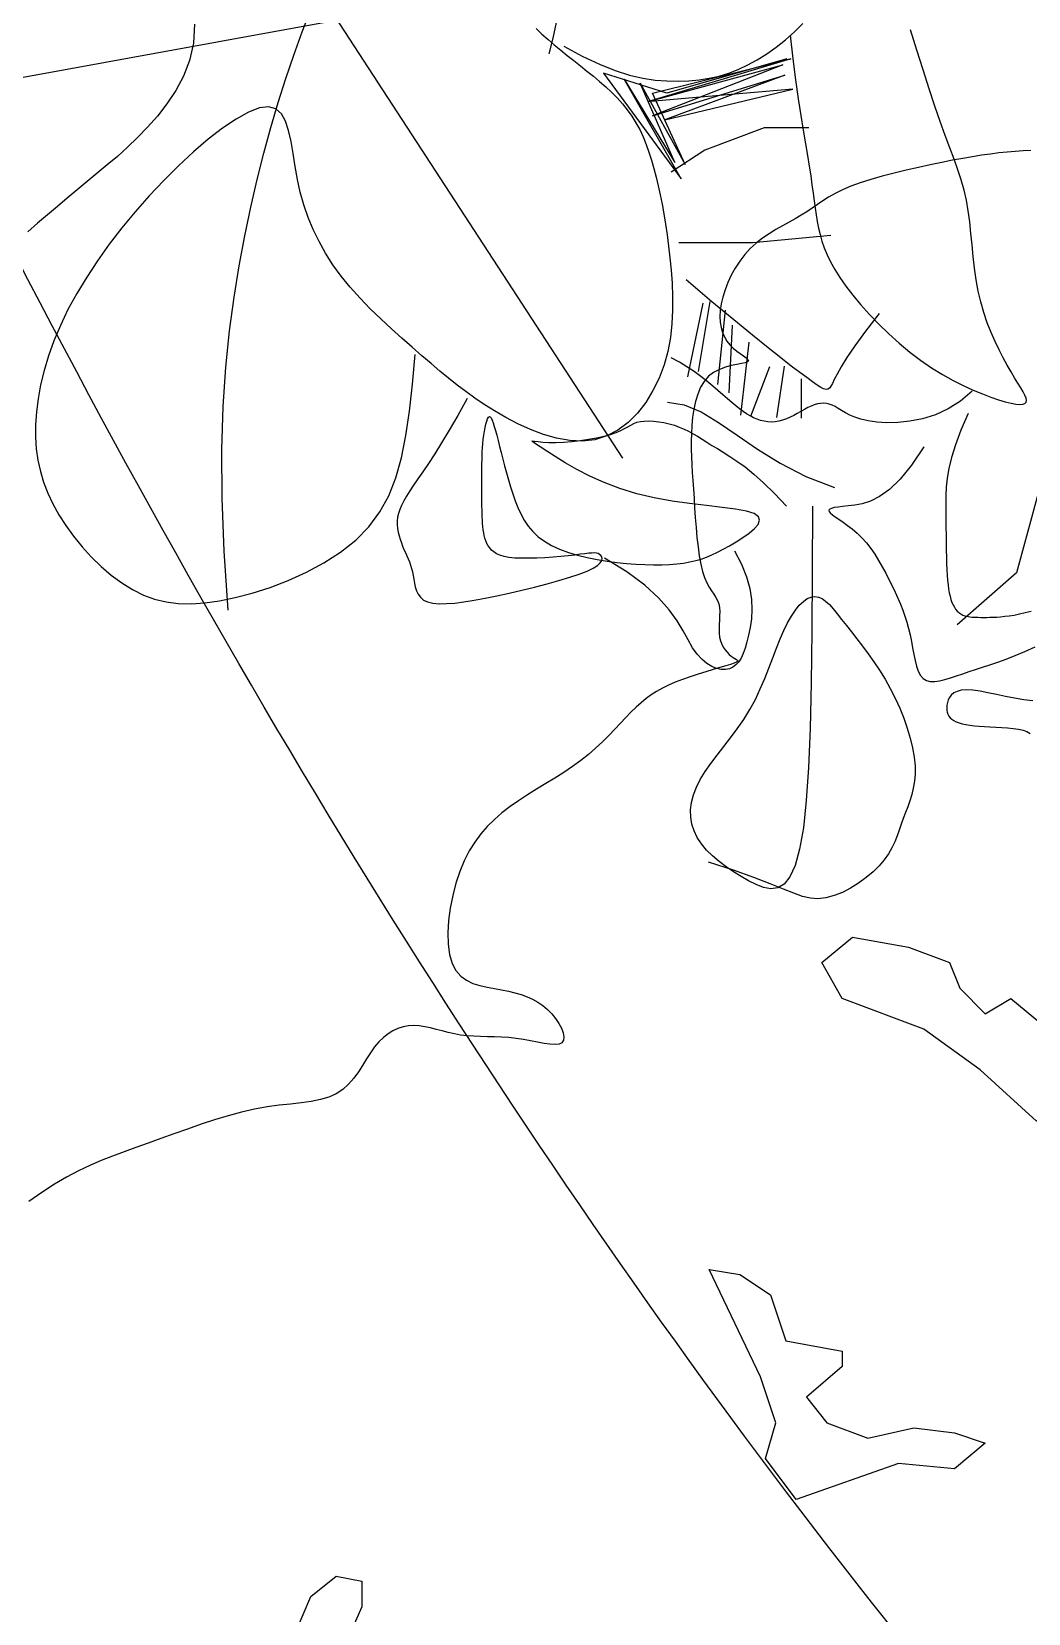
# Model space of a CAD drawing. Header units: metres. Extents: x 10 to 239, y 2 to 253.
# Drawn here: x 97.688 to 100.308, y 42.988 to 47.146 of the extents above; entities that cross this region are included whole.
import ezdxf

# ---------------------------------------------------------------- set-up
doc = ezdxf.new("R2010")
doc.units = ezdxf.units.M
doc.header["$MEASUREMENT"] = 0
doc.layers.add('1', color=7, linetype='Continuous')
doc.layers.add('cot200', color=9, linetype='Continuous')
doc.layers.add('bloques ARBOLES', color=7, linetype='Continuous', true_color=0xb8d897)

# ---------------------------------------------------------------- blocks, each defined once
blk = doc.blocks.new('ARB5')
for points in [[(-1299.3, -6649.7), (-1255.3, -6647.9), (-1211.2, -6644.8), (-1166.7, -6640.8), (-1121.2, -6635.9), (-1074.5, -6630), (-1025.9, -6623), (-975.2, -6614.9), (-921.8, -6605.6), (-865.3, -6595.2), (-805.2, -6583.4), (-741.5, -6570.4), (-675.2, -6556.1), (-607.6, -6540.7), (-540.2, -6524.4), (-474.4, -6507.1), (-411.5, -6489.1), (-352.9, -6470.4), (-300, -6451.1), (-253.8, -6431.4), (-213.4, -6411.4), (-177.7, -6391.2), (-145.4, -6370.8), (-115.4, -6350.5), (-86.3, -6330.2), (-57, -6310.2), (-26.2, -6290.5), (6.9, -6271.1), (41.9, -6251.7), (78.3, -6231.8), (115.4, -6210.8), (152.5, -6188.2), (188.9, -6163.6), (224, -6136.4), (257, -6106.2), (287.6, -6072.7), (315.3, -6036.3), (340.2, -5997.9), (362.1, -5958), (380.9, -5917.5), (396.5, -5877), (408.7, -5837.3), (417.6, -5799.2), (422.9, -5763.1), (424.8, -5729.2), (423.4, -5697.5), (418.7, -5668), (411, -5640.8), (400.3, -5615.8), (386.7, -5593), (370.3, -5572.4), (351.6, -5554), (331.6, -5537.7), (312, -5523.4), (294.2, -5511), (279.8, -5500.3), (270.1, -5491.3), (266.8, -5483.9), (271.2, -5477.9), (284.4, -5473.1), (305.1, -5468.7), (331.6, -5463.7), (362.1, -5457.2), (394.8, -5448.3), (427.9, -5436), (459.7, -5419.4), (488.4, -5397.6), (512.6, -5369.8), (532.3, -5336.8), (548.1, -5299.5), (560.4, -5258.8), (569.5, -5215.7), (576, -5171), (580.3, -5125.8), (582.8, -5081), (583.9, -5037.3), (583.9, -4994.4), (582.9, -4951.6), (581, -4908.6), (578.5, -4864.7), (575.5, -4819.3), (572.1, -4771.9), (568.6, -4722), (565.1, -4669.3), (561.3, -4614.6), (557, -4559.4), (552.1, -4504.7), (546.3, -4451.7), (539.4, -4401.8), (531.2, -4356), (521.4, -4315.7), (510, -4281.6), (497.4, -4253.1), (484.3, -4229), (471.3, -4208.2), (458.9, -4189.6), (447.7, -4172.2), (438.5, -4154.7), (431.7, -4136.1), (427.8, -4115.6), (426.3, -4093.4), (426.5, -4070), (427.6, -4045.8), (428.9, -4021.4), (429.7, -3997.3), (429.3, -3974), (427, -3951.9), (422.2, -3931.5), (415.2, -3912.9), (406.4, -3896.1), (396.3, -3881), (385.3, -3867.7), (373.9, -3856.2), (362.5, -3846.5), (351.5, -3838.5), (341.4, -3832.2), (333.1, -3827.3), (327.3, -3823.2), (324.9, -3819.6), (326.7, -3816), (333.5, -3811.9), (346.2, -3807), (365.6, -3800.7), (392.2, -3792.8), (424.9, -3783.2), (462.3, -3772.2), (503.1, -3760), (545.9, -3746.6), (589.4, -3732.3), (632, -3717.2), (672.5, -3701.5), (709.8, -3685.3), (744.1, -3668.4), (775.9, -3650.4), (805.9, -3631.2), (834.5, -3610.5), (862.4, -3587.9), (890, -3563.2), (918, -3536.1), (946.8, -3506.6), (976.8, -3474.8), (1008.2, -3441.4), (1041.3, -3406.8), (1076.5, -3371.6), (1113.8, -3336.2), (1153.8, -3301.1), (1196.5, -3266.9), (1242.2, -3233.8), (1290.3, -3201.7), (1340, -3170.4), (1390.7, -3139.3), (1441.6, -3108.2), (1492, -3076.8), (1541.2, -3044.8), (1588.4, -3011.7), (1633.1, -2977.3), (1675.1, -2941), (1714.3, -2902.3), (1750.7, -2860.6), (1784.2, -2815.3), (1814.8, -2765.9), (1842.4, -2711.9), (1866.9, -2652.7), (1888.3, -2588.1), (1906.1, -2519.8), (1919.8, -2449.7), (1928.9, -2379.8), (1932.9, -2312.2), (1931.3, -2248.7), (1923.7, -2191.5), (1909.4, -2142.4), (1888.4, -2103), (1861.3, -2072.4), (1829.4, -2049.2), (1793.8, -2032), (1755.4, -2019.5), (1715.6, -2010.2), (1675.3, -2002.9), (1635.6, -1996), (1597.5, -1988.4), (1561.2, -1979.7), (1526.7, -1969.5), (1494, -1957.6), (1463, -1943.7), (1433.8, -1927.5), (1406.3, -1908.8), (1380.7, -1887.3), (1356.9, -1862.9), (1335.6, -1836.6), (1317.5, -1809.5), (1303.4, -1782.8), (1293.8, -1757.6), (1289.7, -1735.2), (1291.7, -1716.6), (1300.4, -1703.1), (1316.4, -1695.4), (1338.9, -1692.8), (1367, -1694.3), (1399.5, -1698.9), (1435.7, -1705.5), (1474.3, -1713), (1514.6, -1720.4), (1555.3, -1726.7), (1595.8, -1731), (1635.8, -1733.6), (1675.3, -1735.2), (1714.1, -1736.1), (1752.3, -1737.1), (1789.7, -1738.6), (1826.4, -1741.3), (1862.2, -1745.6), (1897.2, -1751.9), (1931.3, -1759.7), (1964.7, -1768.3), (1997.4, -1776.9), (2029.3, -1784.8), (2060.7, -1791.4), (2091.5, -1795.9), (2121.9, -1797.6), (2151.7, -1795.8), (2181, -1790.4), (2209.7, -1781.4), (2237.5, -1768.6), (2264.5, -1752.1), (2290.5, -1731.8), (2315.4, -1707.6), (2339, -1679.4), (2361.5, -1647.5), (2383.5, -1612.9), (2405.8, -1576.9), (2429.3, -1540.7), (2454.8, -1505.6), (2483.1, -1472.8), (2515.1, -1443.7), (2551.5, -1419.6), (2593, -1401.2), (2639.6, -1387.7), (2690.7, -1377.7), (2746.2, -1370), (2805.7, -1363.1), (2868.8, -1355.8), (2935.3, -1346.7), (3004.7, -1334.6), (3076.7, -1318.3), (3150.7, -1298.4), (3225.9, -1275.6), (3301.6, -1250.7), (3377, -1224.5), (3451.5, -1197.7), (3524.4, -1171.1), (3594.9, -1145.6), (3662.5, -1121.5), (3727.8, -1098.2), (3791.5, -1074.7), (3854.5, -1049.9), (3917.5, -1022.9), (3981.2, -992.8), (4046.5, -958.4), (4114.2, -918.8), (4184.6, -873.3), (4256.8, -822.6)], [(-1310.4, -3597.6), (-1260.1, -3604.3), (-1209, -3613.1), (-1158.2, -3623.2), (-1108.5, -3633.6), (-1061.1, -3643.3), (-1016.9, -3651.4), (-976.9, -3656.9), (-942.1, -3659), (-913.2, -3656.9), (-890, -3651), (-871.7, -3642), (-857.7, -3630.6), (-847.6, -3617.5), (-840.5, -3603.2), (-836.1, -3588.4), (-833.5, -3573.9), (-832.4, -3560.2), (-832.8, -3547.4), (-834.7, -3535.4), (-838.3, -3524.3), (-843.6, -3514.1), (-850.8, -3504.8), (-860, -3496.4), (-871.3, -3488.9), (-884.8, -3482.2), (-900.5, -3476.4), (-918.4, -3471.4), (-938.6, -3467.1), (-960.9, -3463.4), (-985.5, -3460.3), (-1012.3, -3457.8), (-1041.3, -3455.8), (-1072.3, -3454.2), (-1104.7, -3452.7), (-1137.5, -3451), (-1169.9, -3448.7), (-1201, -3445.6), (-1229.8, -3441.2), (-1255.6, -3435.3), (-1277.3, -3427.5), (-1294.5, -3417.5)]]:
    blk.add_lwpolyline(points)
for points in [[(2409.9, 1424.5), (2523.2, 1679.6), (2919.7, 1708), (3174.7, 1849.7), (3146.4, 1708), (2976.4, 1622.9), (2778.1, 1566.2), (2693.1, 1367.8), (2551.5, 1254.4), (2409.9, 1282.8)], [(-564.4, 630.8), (2.1, 829.2), (172.1, 602.5), (115.4, 404), (200.4, 148.9), (483.7, -446.4), (313.7, -418), (143.7, -304.6), (58.8, -49.5), (-252.8, 7.2), (-252.8, 92.2), (-54.6, 262.3), (-167.9, 404), (-394.5, 489.1), (-649.4, 432.4), (-876, 460.7), (-1046, 517.4), (-876, 659.2)], [(-1555.9, -1495.2), (-1329.2, -1268.4), (-1017.7, -1551.9), (-706.1, -1778.7), (-252.8, -1948.7), (-139.5, -2147.2), (-309.5, -2288.9), (-621.1, -2232.2), (-847.7, -2147.2), (-904.3, -2005.4), (-1046, -1863.7), (-1187.6, -1948.7), (-1357.6, -1807), (-1442.6, -1608.6)]]:
    blk.add_lwpolyline(points, close=True)
blk = doc.blocks.new('A$C6F4E7DED')
for p, q in [((1323, 623.1), (1116.3, 306.1)), ((1338.8, 602.3), (1332.7, 618.3)), ((996.9, 602.3), (991, 608.2)), ((1162.4, 608.9), (1164.8, 597.9)), ((1176.4, 604.7), (1172.3, 600.8)), ((1323, 608.7), (1746, 531.8)), ((1413.7, 607.6), (1414.5, 594.5)), ((911.8, 589.6), (916.2, 603.6)), ((1003.1, 596.7), (996.9, 602.3)), ((999.9, 600), (998, 583.6)), ((1009.5, 591.6), (1003.1, 596.7)), ((1168.1, 597), (1163.8, 593.2)), ((1164.8, 597.9), (1167.6, 587.1)), ((1172.3, 600.8), (1168.1, 597)), ((1344.6, 586.2), (1338.8, 602.3)), ((1414.5, 594.5), (1417.1, 582.5)), ((907.5, 575.8), (911.8, 589.6)), ((998, 583.6), (996.1, 568.9)), ((1095.5, 559.6), (999.3, 583.6)), ((999.3, 583.6), (1098.3, 553.9)), ((1002.2, 583.6), (1085.6, 559.6)), ((1016.1, 587), (1009.5, 591.6)), ((1022.7, 582.8), (1016.1, 587)), ((1029.3, 579.3), (1022.7, 582.8)), ((1144.3, 585.3), (1132.4, 579.8)), ((1157.2, 592.3), (1144.3, 585.3)), ((1154.8, 585.9), (1150.2, 582.3)), ((1159.3, 589.5), (1154.8, 585.9)), ((1163.8, 593.2), (1159.3, 589.5)), ((1350.2, 569.9), (1344.6, 586.2)), ((1417.1, 582.5), (1421.3, 571.5)), ((903.3, 562.7), (907.5, 575.8)), ((1095.5, 544), (1003.6, 572.3)), ((1003.6, 572.3), (1087, 541.2)), ((1098.3, 553.9), (1005, 579.3)), ((1005, 579.3), (1095.5, 544)), ((1035.9, 576.2), (1029.3, 579.3)), ((1042.5, 573.7), (1035.9, 576.2)), ((1049.2, 571.6), (1042.5, 573.7)), ((1056.1, 570.1), (1049.2, 571.6)), ((1129.5, 573.7), (1075.7, 500.2)), ((1085.6, 559.6), (1129.5, 573.7)), ((1111.5, 572.3), (1102.2, 570.2)), ((1121.5, 575.5), (1111.5, 572.3)), ((1132.4, 579.8), (1121.5, 575.5)), ((1141.1, 575), (1136.6, 571.4)), ((1145.6, 578.6), (1141.1, 575)), ((1150.2, 582.3), (1145.6, 578.6)), ((1421.3, 571.5), (1426.7, 561.5)), ((899.3, 550.6), (903.3, 562.7)), ((996.1, 568.9), (994.2, 555.8)), ((1087, 541.2), (997.9, 562.4)), ((997.9, 562.4), (1096.9, 553.9)), ((1063.1, 569), (1056.1, 570.1)), ((1070.3, 568.3), (1063.1, 569)), ((1077.7, 568), (1070.3, 568.3)), ((1104, 566.6), (1072.9, 510.1)), ((1075.7, 500.2), (1115.3, 569.5)), ((1085.5, 568.2), (1077.7, 568)), ((1115.3, 569.5), (1079.9, 511.5)), ((1079.9, 511.5), (1104, 566.6)), ((1093.6, 568.8), (1085.5, 568.2)), ((1102.2, 570.2), (1093.6, 568.8)), ((1128, 564.1), (1124, 560.3)), ((1132.3, 567.8), (1128, 564.1)), ((1136.6, 571.4), (1132.3, 567.8)), ((1355.6, 553.1), (1350.2, 569.9)), ((1426.7, 561.5), (1432.9, 552.3)), ((895.6, 539.9), (899.3, 550.6)), ((994.2, 555.8), (992.5, 544.2)), ((1072.9, 510.1), (1095.5, 559.6)), ((1116.4, 552.4), (1113, 548.2)), ((1120.1, 556.4), (1116.4, 552.4)), ((1124, 560.3), (1120.1, 556.4)), ((1360.7, 535.9), (1355.6, 553.1)), ((1357.2, 548.8), (1362.2, 550.2)), ((1362.2, 550.2), (1368.6, 549.4)), ((1432.9, 552.3), (1439.5, 543.8)), ((892.1, 530.3), (895.6, 539.9)), ((992.5, 544.2), (990.8, 533.9)), ((1107, 539.2), (1104.4, 534.4)), ((1109.9, 543.8), (1107, 539.2)), ((1113, 548.2), (1109.9, 543.8)), ((1348.3, 533.7), (1350.5, 540.2)), ((1350.5, 540.2), (1353.3, 545.4)), ((1353.3, 545.4), (1357.2, 548.8)), ((1368.6, 549.4), (1376.2, 546.5)), ((1376.2, 546.5), (1384.8, 541.7)), ((1384.8, 541.7), (1394.2, 535.4)), ((1439.5, 543.8), (1446.3, 536)), ((888.9, 521.7), (892.1, 530.3)), ((987, 535.6), (1018, 535.6)), ((990.8, 533.9), (989.2, 524.6)), ((1018, 535.6), (1059.2, 520.1)), ((1102.1, 529.3), (1099.9, 524.1)), ((1104.4, 534.4), (1102.1, 529.3)), ((1346.6, 526.1), (1348.3, 533.7)), ((1365.6, 518.1), (1360.7, 535.9)), ((1394.2, 535.4), (1404.1, 527.7)), ((1404.1, 527.7), (1414.4, 518.9)), ((1446.3, 536), (1453.2, 528.8)), ((1453.2, 528.8), (1460.2, 522.1)), ((886, 513.8), (888.9, 521.7)), ((989.2, 524.6), (987.8, 516.4)), ((1059.2, 520.1), (1082.5, 504.7)), ((1098, 518.7), (1096.2, 513.1)), ((1099.9, 524.1), (1098, 518.7)), ((1343.8, 508.8), (1345.2, 517.7)), ((1345.2, 517.7), (1346.6, 526.1)), ((1370.2, 499.7), (1365.6, 518.1)), ((1414.4, 518.9), (1424.8, 509.3)), ((1460.2, 522.1), (1467.2, 515.8)), ((881, 499.4), (883.3, 506.5)), ((883.3, 506.5), (886, 513.8)), ((986.6, 509), (985.6, 502.2)), ((987.8, 516.4), (986.6, 509)), ((1094.6, 507.3), (1093, 501.4)), ((1096.2, 513.1), (1094.6, 507.3)), ((1342.2, 499.8), (1343.8, 508.8)), ((1424.8, 509.3), (1435.1, 499)), ((1467.2, 515.8), (1474.3, 509.8)), ((1474.3, 509.8), (1481.3, 504)), ((879, 492.4), (881, 499.4)), ((984.7, 496), (983.9, 490.2)), ((985.6, 502.2), (984.7, 496)), ((1091.6, 495.3), (1090.2, 489)), ((1093, 501.4), (1091.6, 495.3)), ((1340.2, 490.9), (1342.2, 499.8)), ((1374.6, 480.5), (1370.2, 499.7)), ((1435.1, 499), (1445.2, 488.3)), ((1481.3, 504), (1488.3, 498.3)), ((1488.3, 498.3), (1495.2, 492.6)), ((876.1, 477.9), (877.4, 485.3)), ((877.4, 485.3), (879, 492.4)), ((983.2, 484.9), (982.5, 479.9)), ((983.9, 490.2), (983.2, 484.9)), ((1090.2, 489), (1088.9, 482.5)), ((1337.7, 482.1), (1340.2, 490.9)), ((1445.2, 488.3), (1454.9, 477.3)), ((1495.2, 492.6), (1502.1, 486.8)), ((1502.1, 486.8), (1508.9, 481)), ((875.1, 470.2), (876.1, 477.9)), ((981.8, 475.1), (981, 470.5)), ((982.5, 479.9), (981.8, 475.1)), ((1087.6, 475.8), (1086.5, 468.7)), ((1088.9, 482.5), (1087.6, 475.8)), ((1331.2, 465), (1334.7, 473.4)), ((1334.7, 473.4), (1337.7, 482.1)), ((1378.8, 460.6), (1374.6, 480.5)), ((1454.9, 477.3), (1464.1, 466.1)), ((1508.9, 481), (1515.8, 475.2)), ((1515.8, 475.2), (1522.7, 469.3)), ((873.5, 454.3), (874.3, 462.3)), ((874.3, 462.3), (875.1, 470.2)), ((980.2, 466), (979.1, 461.5)), ((981, 470.5), (980.2, 466)), ((1086.5, 468.7), (1085.4, 461.3)), ((1327.2, 456.6), (1331.2, 465)), ((1464.1, 466.1), (1472.9, 454.8)), ((1522.7, 469.3), (1529.6, 463.3)), ((872.7, 446.1), (873.5, 454.3)), ((971.6, 460.9), (1025.7, 455.7)), ((976.2, 452.3), (974.2, 447.4)), ((977.8, 456.9), (976.2, 452.3)), ((979.1, 461.5), (977.8, 456.9)), ((1025.7, 455.7), (1077.3, 455.7)), ((1084.4, 453.5), (1083.4, 445.3)), ((1085.4, 461.3), (1084.4, 453.5)), ((1322.6, 448.5), (1327.2, 456.6)), ((1382.6, 439.7), (1378.8, 460.6)), ((1472.9, 454.8), (1481.1, 443.3)), ((871.8, 438.1), (872.7, 446.1)), ((971.8, 442.4), (968.9, 437.1)), ((974.2, 447.4), (971.8, 442.4)), ((1083.4, 445.3), (1082.6, 436.7)), ((1311.7, 432.5), (1317.5, 440.4)), ((1317.5, 440.4), (1322.6, 448.5)), ((1386.2, 417.9), (1382.6, 439.7)), ((1481.1, 443.3), (1488.6, 431.9)), ((869.2, 422.2), (870.7, 430)), ((870.7, 430), (871.8, 438.1)), ((965.4, 431.6), (961.2, 425.6)), ((968.9, 437.1), (965.4, 431.6)), ((1054.2, 414.8), (1072.1, 429.9)), ((1082.6, 436.7), (1081.9, 427.7)), ((1305.5, 424.8), (1311.7, 432.5)), ((1488.6, 431.9), (1495.5, 420.5)), ((867.4, 414.6), (869.2, 422.2)), ((956.4, 419.3), (950.9, 412.8)), ((961.2, 425.6), (956.4, 419.3)), ((1081.9, 427.7), (1081.5, 418.5)), ((1081.5, 418.5), (1081.5, 409)), ((1298.7, 417.3), (1305.5, 424.8)), ((1389.4, 394.6), (1386.2, 417.9)), ((1495.5, 420.5), (1501.6, 409.3)), ((862.9, 400.2), (865.3, 407.3)), ((865.3, 407.3), (867.4, 414.6)), ((938, 406.7), (947.5, 394.4)), ((950.9, 412.8), (944.8, 406)), ((1038.9, 402.1), (1054.2, 414.8)), ((1045, 409), (1050.4, 357.3)), ((1055.7, 414.9), (1063.7, 366.4)), ((1060.5, 413.8), (1071.2, 362.7)), ((1081.5, 409), (1082, 399.5)), ((1284.3, 402.8), (1291.6, 409.9)), ((1291.6, 409.9), (1298.7, 417.3)), ((1501.6, 409.3), (1506.9, 398.3)), ((860.3, 393.5), (862.9, 400.2)), ((938.3, 399.2), (931.4, 392.5)), ((944.8, 406), (938.3, 399.2)), ((1026, 391.5), (1038.9, 402.1)), ((1040.2, 398.4), (1042.4, 351.5)), ((1082, 399.5), (1083.1, 389.9)), ((1269.6, 389.4), (1276.9, 396)), ((1276.9, 396), (1284.3, 402.8)), ((1506.9, 398.3), (1511.4, 387.6)), ((854.7, 381.3), (857.5, 387.2)), ((857.5, 387.2), (860.3, 393.5)), ((924.2, 386), (916.8, 379.8)), ((931.4, 392.5), (924.2, 386)), ((947.5, 394.4), (954.9, 384.2)), ((1015.2, 382.8), (1026, 391.5)), ((1028.5, 386.6), (1032.2, 354.1)), ((1083.1, 389.9), (1084.9, 380.3)), ((1262.5, 383.2), (1269.6, 389.4)), ((1392, 369.4), (1389.4, 394.6)), ((1511.4, 387.6), (1515.2, 377.1)), ((849, 370.7), (851.8, 375.7)), ((851.8, 375.7), (854.7, 381.3)), ((909.2, 374.1), (901.6, 368.9)), ((916.8, 379.8), (909.2, 374.1)), ((954.9, 384.2), (960.4, 376)), ((960.4, 376), (964.5, 369.5)), ((999.1, 370.1), (1006.3, 375.8)), ((1006.3, 375.8), (1015.2, 382.8)), ((1076.8, 372.8), (1082.5, 375.8)), ((1084.9, 380.3), (1087.4, 370.9)), ((1249.3, 371.8), (1255.7, 377.3)), ((1255.7, 377.3), (1262.5, 383.2)), ((1262.3, 357.5), (1260.5, 378.1)), ((1515.2, 377.1), (1518.2, 366.9)), ((843.9, 361.9), (846.4, 366.1)), ((846.4, 366.1), (849, 370.7)), ((894.1, 364.2), (886.7, 360.1)), ((901.6, 368.9), (894.1, 364.2)), ((964.5, 369.5), (967.3, 364.5)), ((967.3, 364.5), (969.2, 360.7)), ((988.3, 362.1), (993.1, 365.7)), ((993.1, 365.7), (999.1, 370.1)), ((1004, 370.1), (1009.3, 334.4)), ((1014.1, 369.6), (1027.4, 335)), ((1057.7, 359.6), (1062, 362.9)), ((1062, 362.9), (1066.6, 366.3)), ((1066.6, 366.3), (1071.6, 369.6)), ((1071.6, 369.6), (1076.8, 372.8)), ((1087.4, 370.9), (1090.9, 361.7)), ((1237.2, 361.6), (1243.2, 366.6)), ((1243.2, 366.6), (1249.3, 371.8)), ((1393.8, 342), (1392, 369.4)), ((1518.2, 366.9), (1520.6, 357)), ((836.8, 349.8), (838, 352.2)), ((838, 352.2), (839.6, 355)), ((839.6, 355), (841.6, 358.3)), ((841.6, 358.3), (843.9, 361.9)), ((872.7, 353.3), (866.3, 350.7)), ((879.6, 356.5), (872.7, 353.3)), ((873.5, 352.6), (881.6, 345.7)), ((886.7, 360.1), (879.6, 356.5)), ((969.2, 360.7), (970.5, 358)), ((970.5, 358), (971.6, 356.1)), ((971.6, 356.1), (972.5, 354.7)), ((972.5, 354.7), (973.6, 354)), ((973.6, 354), (974.9, 353.8)), ((974.9, 353.8), (976.6, 354.2)), ((976.6, 354.2), (978.6, 355.3)), ((978.6, 355.3), (981.2, 356.9)), ((981.2, 356.9), (984.4, 359.2)), ((984.4, 359.2), (988.3, 362.1)), ((992.3, 361.1), (992.3, 333.9)), ((1032.2, 354.1), (1034.4, 336)), ((1046.6, 350), (1050, 353.1)), ((1050, 353.1), (1053.7, 356.2)), ((1053.7, 356.2), (1057.7, 359.6)), ((1090.9, 361.7), (1095.2, 353)), ((1095.2, 353), (1100.2, 344.8)), ((1219, 347.8), (1225.3, 352.3)), ((1225.3, 352.3), (1231.3, 356.9)), ((1231.3, 356.9), (1237.2, 361.6)), ((1264.4, 338.7), (1262.3, 357.5)), ((1520.6, 357), (1522.4, 347.4)), ((835.7, 346.2), (836, 347.8)), ((836, 344.9), (835.7, 346.2)), ((836, 347.8), (836.8, 349.8)), ((836.9, 344), (836, 344.9)), ((838.3, 343.5), (836.9, 344)), ((840.4, 343.3), (838.3, 343.5)), ((843.1, 343.6), (840.4, 343.3)), ((846.4, 344.2), (843.1, 343.6)), ((850.4, 345.2), (846.4, 344.2)), ((855.1, 346.6), (850.4, 345.2)), ((860.4, 348.4), (855.1, 346.6)), ((866.3, 350.7), (860.4, 348.4)), ((881.6, 345.7), (890.2, 340.3)), ((966.4, 340.6), (968.5, 341.9)), ((968.5, 341.9), (970.6, 342.9)), ((970.6, 342.9), (972.7, 343.6)), ((972.7, 343.6), (974.7, 344)), ((974.7, 344), (976.8, 344.2)), ((976.8, 344.2), (978.8, 344.1)), ((978.8, 344.1), (980.9, 343.8)), ((980.9, 343.8), (983.1, 343.2)), ((983.1, 343.2), (985.3, 342.3)), ((985.3, 342.3), (987.6, 341.2)), ((987.6, 341.2), (990, 340)), ((1035, 340.3), (1037.7, 342.4)), ((1037.7, 342.4), (1040.4, 344.7)), ((1040.4, 344.7), (1043.4, 347.3)), ((1043.4, 347.3), (1046.6, 350)), ((1073.5, 343.1), (1061.8, 338.2)), ((1085, 344.9), (1073.5, 343.1)), ((1100.2, 344.8), (1106, 337.4)), ((1205.2, 338.9), (1212.4, 343.4)), ((1212.4, 343.4), (1219, 347.8)), ((1224.3, 347.5), (1230.8, 335.7)), ((1394.7, 311.8), (1393.8, 342)), ((1522.4, 347.4), (1523.5, 338.2)), ((876.1, 337.2), (881.2, 325.5)), ((890.2, 340.3), (899, 336.3)), ((899, 336.3), (907.9, 333.5)), ((907.9, 333.5), (916.7, 331.8)), ((916.7, 331.8), (925, 330.9)), ((925, 330.9), (932.8, 330.7)), ((932.8, 330.7), (939.7, 331.2)), ((939.7, 331.2), (945.7, 332)), ((945.7, 332), (950.7, 333.1)), ((950.7, 333.1), (954.9, 334.5)), ((954.9, 334.5), (958.5, 336)), ((958.5, 336), (961.5, 337.6)), ((961.5, 337.6), (964.1, 339.2)), ((964.1, 339.2), (966.4, 340.6)), ((990, 340), (992.4, 338.6)), ((992.4, 338.6), (994.9, 337.2)), ((994.9, 337.2), (997.4, 335.8)), ((997.4, 335.8), (999.9, 334.5)), ((999.9, 334.5), (1002.5, 333.4)), ((1002.5, 333.4), (1005.1, 332.4)), ((1005.1, 332.4), (1007.7, 331.8)), ((1007.7, 331.8), (1010.2, 331.4)), ((1010.2, 331.4), (1012.8, 331.2)), ((1012.8, 331.2), (1015.3, 331.4)), ((1015.3, 331.4), (1017.9, 331.7)), ((1017.9, 331.7), (1020.4, 332.3)), ((1020.4, 332.3), (1022.8, 333.1)), ((1022.8, 333.1), (1025.3, 334.2)), ((1025.3, 334.2), (1027.7, 335.4)), ((1027.7, 335.4), (1030.1, 336.8)), ((1030.1, 336.8), (1032.5, 338.5)), ((1032.5, 338.5), (1035, 340.3)), ((1049.7, 330.9), (1036.7, 322)), ((1061.8, 338.2), (1049.7, 330.9)), ((1083.9, 329.9), (1080.3, 328.9)), ((1087.6, 330.8), (1083.9, 329.9)), ((1091.2, 331.4), (1087.6, 330.8)), ((1094.7, 331.8), (1091.2, 331.4)), ((1098.1, 332), (1094.7, 331.8)), ((1101.2, 331.9), (1098.1, 332)), ((1103.9, 331.6), (1101.2, 331.9)), ((1106.4, 331), (1103.9, 331.6)), ((1106, 337.4), (1112.5, 330.9)), ((1108.5, 330.1), (1106.4, 331)), ((1110.6, 329.1), (1108.5, 330.1)), ((1112.5, 330.9), (1119.6, 325.5)), ((1180.3, 326), (1189, 330)), ((1189, 330), (1197.4, 334.4)), ((1197.4, 334.4), (1205.2, 338.9)), ((1206.1, 330.7), (1205.4, 328.2)), ((1206.9, 332.6), (1206.1, 330.7)), ((1207.5, 334), (1206.9, 332.6)), ((1208.2, 334.8), (1207.5, 334)), ((1208.8, 335), (1208.2, 334.8)), ((1209.5, 334.5), (1208.8, 335)), ((1210.1, 333.4), (1209.5, 334.5)), ((1210.7, 331.8), (1210.1, 333.4)), ((1211.3, 329.8), (1210.7, 331.8)), ((1211.8, 327.4), (1211.3, 329.8)), ((1230.8, 335.7), (1236.7, 325.5)), ((1266.8, 321.8), (1264.4, 338.7)), ((1523.5, 338.2), (1524.1, 329.3)), ((881.2, 325.5), (885.1, 315.3)), ((1036.7, 322), (1022.5, 312.3)), ((1061, 319.4), (1057.7, 317.3)), ((1064.2, 321.3), (1061, 319.4)), ((1067.3, 323.1), (1064.2, 321.3)), ((1070.4, 324.8), (1067.3, 323.1)), ((1073.6, 326.3), (1070.4, 324.8)), ((1076.9, 327.7), (1073.6, 326.3)), ((1080.3, 328.9), (1076.9, 327.7)), ((1112.7, 327.9), (1110.6, 329.1)), ((1115, 326.6), (1112.7, 327.9)), ((1117.6, 325.2), (1115, 326.6)), ((1120.8, 323.9), (1117.6, 325.2)), ((1119.6, 325.5), (1127.3, 321.5)), ((1124.6, 322.6), (1120.8, 323.9)), ((1129.1, 321.3), (1124.6, 322.6)), ((1127.3, 321.5), (1135.5, 318.9)), ((1134.3, 320.2), (1129.1, 321.3)), ((1139.9, 319.2), (1134.3, 320.2)), ((1135.5, 318.9), (1144.1, 317.9)), ((1145.8, 318.3), (1139.9, 319.2)), ((1153, 318.3), (1162.1, 319.9)), ((1162.1, 319.9), (1171.2, 322.6)), ((1171.2, 322.6), (1180.3, 326)), ((1203.7, 322), (1202.8, 318.3)), ((1204.6, 325.3), (1203.7, 322)), ((1205.4, 328.2), (1204.6, 325.3)), ((1212.3, 324.8), (1211.8, 327.4)), ((1212.8, 322), (1212.3, 324.8)), ((1213.1, 319.1), (1212.8, 322)), ((1213.4, 316.2), (1213.1, 319.1)), ((1236.7, 325.5), (1242, 316.7)), ((1269.9, 306.4), (1266.8, 321.8)), ((1524.1, 320.7), (1523.6, 312.5)), ((1524.1, 329.3), (1524.1, 320.7)), ((819.4, 311.4), (842.6, 226.4)), ((885.1, 315.3), (887.8, 306.6)), ((907.1, 314), (915.5, 301.2)), ((1022.5, 312.3), (1006.7, 302.5)), ((1046.3, 310.2), (1041.8, 307.3)), ((1050.4, 312.7), (1046.3, 310.2)), ((1054.2, 315), (1050.4, 312.7)), ((1057.7, 317.3), (1054.2, 315)), ((1144.1, 317.9), (1153, 318.3)), ((1151.6, 317.6), (1145.8, 318.3)), ((1157.3, 317.2), (1151.6, 317.6)), ((1162.7, 317), (1157.3, 317.2)), ((1167.6, 317), (1162.7, 317)), ((1163.2, 307.2), (1169, 310.9)), ((1171.7, 317.3), (1167.6, 317)), ((1169, 310.9), (1173.6, 314)), ((1175, 317.7), (1171.7, 317.3)), ((1173.6, 314), (1176.8, 316.1)), ((1177.5, 318), (1175, 317.7)), ((1176.8, 316.1), (1178.7, 317.4)), ((1179, 318.2), (1177.5, 318)), ((1178.7, 317.4), (1179.4, 318.1)), ((1179.4, 318.1), (1179, 318.2)), ((1200.7, 310), (1199.5, 305.4)), ((1201.8, 314.2), (1200.7, 310)), ((1202.8, 318.3), (1201.8, 314.2)), ((1213.6, 313.3), (1213.4, 316.2)), ((1213.8, 310.5), (1213.6, 313.3)), ((1213.9, 307.7), (1213.8, 310.5)), ((1242, 316.7), (1246.8, 309)), ((1246.8, 309), (1251.2, 302.4)), ((1394.5, 278.4), (1394.7, 311.8)), ((1523.6, 312.5), (1522.5, 304.6)), ((887.8, 306.6), (889.7, 298.9)), ((889.7, 298.9), (890.8, 292.1)), ((915.5, 301.2), (923.5, 291.4)), ((1006.7, 302.5), (989, 293.3)), ((1031.2, 300), (1025.1, 295)), ((1036.8, 304), (1031.2, 300)), ((1041.8, 307.3), (1036.8, 304)), ((1139, 293.6), (1148.1, 298.3)), ((1148.1, 298.3), (1156.2, 302.9)), ((1156.2, 302.9), (1163.2, 307.2)), ((1198.3, 300.8), (1197, 296)), ((1199.5, 305.4), (1198.3, 300.8)), ((1213.9, 304.9), (1213.9, 307.7)), ((1214, 302.3), (1213.9, 304.9)), ((1214, 299.7), (1214, 302.3)), ((1214, 297.2), (1214, 299.7)), ((1214, 294.9), (1214, 297.2)), ((1251.2, 302.4), (1255, 296.7)), ((1273.8, 292.5), (1269.9, 306.4)), ((1520.8, 296.9), (1518.6, 289.3)), ((1522.5, 304.6), (1520.8, 296.9)), ((890.8, 292.1), (891.4, 286)), ((891.4, 286), (891.6, 280.2)), ((923.5, 291.4), (930.9, 284.3)), ((989, 293.3), (969, 285.6)), ((1018.3, 288.9), (1010.8, 281.6)), ((1025.1, 295), (1018.3, 288.9)), ((1118.1, 284.9), (1129, 289.1)), ((1129, 289.1), (1139, 293.6)), ((1194.1, 286.2), (1192.5, 281.3)), ((1195.6, 291.1), (1194.1, 286.2)), ((1197, 296), (1195.6, 291.1)), ((1214, 292.6), (1214, 294.9)), ((1214, 290.4), (1214, 292.6)), ((1214, 288.3), (1214, 290.4)), ((1214, 286.1), (1214, 288.3)), ((1214, 284), (1214, 286.1)), ((1255, 296.7), (1258.5, 291.8)), ((1258.5, 291.8), (1261.5, 287.3)), ((1261.5, 287.3), (1264.1, 283.3)), ((1278.7, 280), (1273.8, 292.5)), ((1518.6, 289.3), (1515.7, 281.8)), ((891.6, 280.2), (891.6, 274.7)), ((930.9, 284.3), (937.8, 279.4)), ((937.8, 279.4), (944.1, 276.2)), ((944.1, 276.2), (949.9, 274.4)), ((1010.8, 281.6), (1002.5, 272.7)), ((1069.7, 274.6), (1081.9, 276.3)), ((1081.9, 276.3), (1094.3, 278.5)), ((1094.3, 278.5), (1106.5, 281.3)), ((1106.5, 281.3), (1118.1, 284.9)), ((1190.8, 276.5), (1189, 271.9)), ((1192.5, 281.3), (1190.8, 276.5)), ((1214, 281.8), (1214, 284)), ((1214, 279.6), (1214, 281.8)), ((1214, 277.3), (1214, 279.6)), ((1214, 275), (1214, 277.3)), ((1214, 272.6), (1214, 275)), ((1264.1, 283.3), (1266.4, 279.7)), ((1266.4, 279.7), (1268.3, 276.4)), ((1268.3, 276.4), (1269.8, 273.3)), ((1284.9, 268.7), (1278.7, 280)), ((1393.1, 241.4), (1394.5, 278.4)), ((1515.7, 281.8), (1512.2, 274.3)), ((891.6, 274.7), (891.6, 269.1)), ((891.6, 269.1), (891.6, 263.5)), ((949.9, 274.4), (955, 273.4)), ((955, 273.4), (959.5, 273)), ((959.5, 273), (963.4, 272.6)), ((963.4, 272.6), (966.6, 272.1)), ((968.5, 265.3), (966, 263.6)), ((966.6, 272.1), (969.2, 271.7)), ((970.5, 266.8), (968.5, 265.3)), ((969.2, 271.7), (971.1, 271.2)), ((972, 268), (970.5, 266.8)), ((971.1, 271.2), (972.3, 270.6)), ((972.8, 269), (972, 268)), ((972.3, 270.6), (972.9, 269.9)), ((972.9, 269.9), (972.8, 269)), ((984.4, 272.7), (984.5, 226.9)), ((1021.1, 262.9), (1021.9, 265.4)), ((1021.9, 265.4), (1024.9, 267.6)), ((1024.9, 267.6), (1030.3, 269.3)), ((1030.3, 269.3), (1037.9, 270.7)), ((1037.9, 270.7), (1047.2, 271.9)), ((1047.2, 271.9), (1058, 273.2)), ((1058, 273.2), (1069.7, 274.6)), ((1187, 267.4), (1184.6, 263)), ((1189, 271.9), (1187, 267.4)), ((1213.7, 263), (1213.8, 265.4)), ((1213.8, 265.4), (1213.9, 267.7)), ((1213.9, 270.2), (1214, 272.6)), ((1213.9, 267.7), (1213.9, 270.2)), ((1269.8, 273.3), (1271.1, 270.4)), ((1271.1, 270.4), (1272, 267.7)), ((1272, 267.7), (1272.6, 265)), ((1272.6, 265), (1272.9, 262.4)), ((1292.5, 258.4), (1284.9, 268.7)), ((1508, 266.8), (1503.2, 259.3)), ((1512.2, 274.3), (1508, 266.8)), ((891.6, 258), (891.5, 252.5)), ((891.6, 263.5), (891.6, 258)), ((953.3, 254), (950.1, 250.8)), ((956.7, 256.9), (953.3, 254)), ((960, 259.4), (956.7, 256.9)), ((963.1, 261.7), (960, 259.4)), ((966, 263.6), (963.1, 261.7)), ((1022.2, 260.1), (1021.1, 262.9)), ((1024.7, 257.1), (1022.2, 260.1)), ((1028.4, 254), (1024.7, 257.1)), ((1032.7, 250.9), (1028.4, 254)), ((1178.7, 255.1), (1174.9, 251.5)), ((1181.9, 258.9), (1178.7, 255.1)), ((1184.6, 263), (1181.9, 258.9)), ((1212.4, 252.3), (1212.8, 254.3)), ((1212.8, 254.3), (1213.1, 256.4)), ((1213.1, 256.4), (1213.4, 258.5)), ((1213.4, 258.5), (1213.6, 260.7)), ((1213.6, 260.7), (1213.7, 263)), ((1272.3, 254.7), (1271.6, 252.2)), ((1272.7, 257.3), (1272.3, 254.7)), ((1272.9, 259.9), (1272.7, 257.3)), ((1272.9, 262.4), (1272.9, 259.9)), ((1301.7, 249.1), (1292.5, 258.4)), ((1503.2, 259.3), (1497.8, 251.8)), ((891.4, 242.1), (891.3, 237.3)), ((891.5, 247.2), (891.4, 242.1)), ((891.5, 252.5), (891.5, 247.2)), ((943.9, 243.4), (941.1, 239.3)), ((946.9, 247.3), (943.9, 243.4)), ((950.1, 250.8), (946.9, 247.3)), ((1037.4, 248), (1032.7, 250.9)), ((1038.6, 241.8), (1033.6, 232.4)), ((1042, 245.2), (1037.4, 248)), ((1046.4, 242.8), (1042, 245.2)), ((1050.4, 240.7), (1046.4, 242.8)), ((1160, 242.8), (1153.9, 240.6)), ((1165.6, 245.4), (1160, 242.8)), ((1170.6, 248.3), (1165.6, 245.4)), ((1174.9, 251.5), (1170.6, 248.3)), ((1205.8, 240.9), (1207.3, 242.2)), ((1207.3, 242.2), (1208.6, 243.7)), ((1208.6, 243.7), (1209.7, 245.2)), ((1209.7, 245.2), (1210.6, 246.9)), ((1210.6, 246.9), (1211.3, 248.6)), ((1211.3, 248.6), (1211.9, 250.4)), ((1211.9, 250.4), (1212.4, 252.3)), ((1268.2, 242.7), (1267.2, 240.5)), ((1269.1, 245), (1268.2, 242.7)), ((1270, 247.3), (1269.1, 245)), ((1270.9, 249.8), (1270, 247.3)), ((1271.6, 252.2), (1270.9, 249.8)), ((1312.2, 240.8), (1301.7, 249.1)), ((1491.8, 244.5), (1485.4, 237.5)), ((1497.8, 251.8), (1491.8, 244.5)), ((891.2, 232.8), (891, 228.6)), ((891.3, 237.3), (891.2, 232.8)), ((938.4, 235), (935.9, 230.6)), ((941.1, 239.3), (938.4, 235)), ((1033.6, 232.4), (1030.1, 223.7)), ((1054.2, 238.9), (1050.4, 240.7)), ((1058, 237.3), (1054.2, 238.9)), ((1061.7, 236), (1058, 237.3)), ((1065.5, 234.9), (1061.7, 236)), ((1069.5, 234), (1065.5, 234.9)), ((1073.9, 233.2), (1069.5, 234)), ((1078.6, 232.7), (1073.9, 233.2)), ((1083.7, 232.3), (1078.6, 232.7)), ((1089.1, 232), (1083.7, 232.3)), ((1094.8, 232), (1089.1, 232)), ((1100.8, 232.1), (1094.8, 232)), ((1107.1, 232.4), (1100.8, 232.1)), ((1113.6, 232.9), (1107.1, 232.4)), ((1113.3, 227.1), (1128.9, 236.7)), ((1120.3, 233.7), (1113.6, 232.9)), ((1127.1, 234.6), (1120.3, 233.7)), ((1134, 235.7), (1127.1, 234.6)), ((1130.5, 236.3), (1130.8, 237.5)), ((1130.8, 234.9), (1130.5, 236.3)), ((1130.8, 237.5), (1131.4, 238.5)), ((1131.8, 233.3), (1130.8, 234.9)), ((1131.4, 238.5), (1132.3, 239.2)), ((1133.8, 231.6), (1131.8, 233.3)), ((1132.3, 239.2), (1133.3, 239.8)), ((1133.3, 239.8), (1134.5, 240.1)), ((1136.7, 229.7), (1133.8, 231.6)), ((1140.8, 237.1), (1134, 235.7)), ((1134.5, 240.1), (1135.9, 240.2)), ((1135.9, 240.2), (1137.7, 240.1)), ((1137.7, 240.1), (1139.8, 240)), ((1139.8, 240), (1142.5, 239.7)), ((1147.5, 238.7), (1140.8, 237.1)), ((1142.5, 239.7), (1145.7, 239.3)), ((1145.7, 239.3), (1149.5, 238.8)), ((1153.9, 240.6), (1147.5, 238.7)), ((1149.5, 238.8), (1154, 238.3)), ((1154, 238.3), (1159.1, 237.8)), ((1159.1, 237.8), (1164.6, 237.3)), ((1164.6, 237.3), (1170.2, 236.9)), ((1170.2, 236.9), (1175.9, 236.6)), ((1175.9, 236.6), (1181.4, 236.5)), ((1181.4, 236.5), (1186.5, 236.5)), ((1186.5, 236.5), (1191.2, 236.7)), ((1191.2, 236.7), (1195.2, 237.1)), ((1195.2, 237.1), (1198.6, 237.8)), ((1198.6, 237.8), (1201.5, 238.6)), ((1201.5, 238.6), (1203.8, 239.7)), ((1203.8, 239.7), (1205.8, 240.9)), ((1263.6, 231.8), (1262.9, 229.5)), ((1264.4, 234), (1263.6, 231.8)), ((1265.3, 236.1), (1264.4, 234)), ((1266.2, 238.3), (1265.3, 236.1)), ((1267.2, 240.5), (1266.2, 238.3)), ((1323.8, 233.3), (1312.2, 240.8)), ((1336, 226.8), (1323.8, 233.3)), ((1390.3, 200.4), (1393.1, 241.4)), ((1478.6, 230.9), (1471.5, 224.8)), ((1485.4, 237.5), (1478.6, 230.9)), ((842.6, 226.4), (883.9, 190.3)), ((890.5, 221.3), (890.2, 218.1)), ((890.8, 224.8), (890.5, 221.3)), ((891, 228.6), (890.8, 224.8)), ((931.2, 221.7), (929, 217.3)), ((933.4, 226.2), (931.2, 221.7)), ((935.9, 230.6), (933.4, 226.2)), ((984.5, 226.9), (984.8, 186)), ((1030.1, 223.7), (1027.9, 215.5)), ((1100.9, 217.9), (1113.3, 227.1)), ((1140.9, 227.6), (1136.7, 229.7)), ((1146.4, 225.5), (1140.9, 227.6)), ((1153, 223.3), (1146.4, 225.5)), ((1160.5, 221), (1153, 223.3)), ((1168.7, 218.7), (1160.5, 221)), ((1261.3, 222), (1260.8, 219.3)), ((1261.7, 224.6), (1261.3, 222)), ((1262.2, 227.1), (1261.7, 224.6)), ((1262.9, 229.5), (1262.2, 227.1)), ((1348.6, 221.1), (1336, 226.8)), ((1361.2, 216.3), (1348.6, 221.1)), ((1471.5, 224.8), (1464.2, 219.4)), ((888.8, 210.1), (888.2, 207.9)), ((889.3, 212.5), (888.8, 210.1)), ((889.8, 215.2), (889.3, 212.5)), ((890.2, 218.1), (889.8, 215.2)), ((925.1, 208.8), (923.3, 204.7)), ((927, 213), (925.1, 208.8)), ((929, 217.3), (927, 213)), ((980.2, 209.6), (977.7, 208.5)), ((982.7, 210), (980.2, 209.6)), ((985.3, 209.6), (982.7, 210)), ((988, 208.5), (985.3, 209.6)), ((1027.9, 215.5), (1026.7, 207.9)), ((1084, 200.8), (1091.3, 209.1)), ((1091.3, 209.1), (1100.9, 217.9)), ((1177.4, 216.5), (1168.7, 218.7)), ((1186.3, 214.4), (1177.4, 216.5)), ((1195.1, 212.3), (1186.3, 214.4)), ((1203.7, 210.5), (1195.1, 212.3)), ((1211.8, 208.8), (1203.7, 210.5)), ((1256.8, 209.4), (1254.7, 207.5)), ((1258.4, 211.5), (1256.8, 209.4)), ((1259.5, 213.9), (1258.4, 211.5)), ((1260.3, 216.6), (1259.5, 213.9)), ((1260.8, 219.3), (1260.3, 216.6)), ((1373.6, 212.3), (1361.2, 216.3)), ((1385.5, 209.2), (1373.6, 212.3)), ((1396.4, 206.9), (1385.5, 209.2)), ((1449.2, 211), (1441.4, 208.2)), ((1456.8, 214.8), (1449.2, 211)), ((1464.2, 219.4), (1456.8, 214.8)), ((836.7, 198.8), (832.5, 199.8)), ((840.6, 197.9), (836.7, 198.8)), ((844.3, 197.1), (840.6, 197.9)), ((881.4, 197.9), (880, 197.1)), ((882.7, 198.8), (881.4, 197.9)), ((883.8, 199.8), (882.7, 198.8)), ((884.9, 201.1), (883.8, 199.8)), ((885.8, 202.5), (884.9, 201.1)), ((886.7, 204.1), (885.8, 202.5)), ((887.5, 205.9), (886.7, 204.1)), ((888.2, 207.9), (887.5, 205.9)), ((921.6, 200.5), (920.1, 196.4)), ((923.3, 204.7), (921.6, 200.5)), ((967.1, 197.9), (964.1, 194)), ((969.9, 201.3), (967.1, 197.9)), ((972.6, 204.3), (969.9, 201.3)), ((975.2, 206.7), (972.6, 204.3)), ((977.7, 208.5), (975.2, 206.7)), ((990.7, 206.5), (988, 208.5)), ((993.5, 203.9), (990.7, 206.5)), ((996.2, 200.5), (993.5, 203.9)), ((998.9, 196.4), (996.2, 200.5)), ((1026.7, 207.9), (1026.4, 200.9)), ((1026.4, 200.9), (1026.8, 194.4)), ((1078.4, 193.1), (1084, 200.8)), ((1219.4, 207.4), (1211.8, 208.8)), ((1226.5, 206.2), (1219.4, 207.4)), ((1232.9, 205.4), (1226.5, 206.2)), ((1238.7, 205), (1232.9, 205.4)), ((1243.8, 204.9), (1238.7, 205)), ((1248.2, 205.3), (1243.8, 204.9)), ((1251.8, 206.2), (1248.2, 205.3)), ((1254.7, 207.5), (1251.8, 206.2)), ((1406.6, 205.5), (1396.4, 206.9)), ((1416.1, 204.8), (1406.6, 205.5)), ((1425, 205.1), (1416.1, 204.8)), ((1433.4, 206.2), (1425, 205.1)), ((1441.4, 208.2), (1433.4, 206.2)), ((847.7, 196.6), (844.3, 197.1)), ((850.8, 196.2), (847.7, 196.6)), ((853.7, 195.8), (850.8, 196.2)), ((856.3, 195.6), (853.7, 195.8)), ((858.8, 195.5), (856.3, 195.6)), ((861.1, 195.5), (858.8, 195.5)), ((863.3, 195.4), (861.1, 195.5)), ((865.4, 195.4), (863.3, 195.4)), ((867.5, 195.4), (865.4, 195.4)), ((869.5, 195.5), (867.5, 195.4)), ((871.4, 195.5), (869.5, 195.5)), ((873.3, 195.6), (871.4, 195.5)), ((875.1, 195.8), (873.3, 195.6)), ((876.9, 196.2), (875.1, 195.8)), ((878.5, 196.6), (876.9, 196.2)), ((880, 197.1), (878.5, 196.6)), ((917.6, 187.8), (916.5, 183.4)), ((918.8, 192.1), (917.6, 187.8)), ((920.1, 196.4), (918.8, 192.1)), ((960.8, 189.8), (957.3, 185.4)), ((964.1, 194), (960.8, 189.8)), ((1001.6, 191.7), (998.9, 196.4)), ((1004.2, 186.4), (1001.6, 191.7)), ((1026.8, 194.4), (1027.7, 188.5)), ((1027.7, 188.5), (1028.7, 183.2)), ((1074.2, 186.1), (1078.4, 193.1)), ((915.6, 178.8), (914.8, 174.2)), ((916.5, 183.4), (915.6, 178.8)), ((953.6, 180.6), (949.7, 175.5)), ((957.3, 185.4), (953.6, 180.6)), ((984.8, 186), (985.3, 149.9)), ((1006.8, 180.5), (1004.2, 186.4)), ((1009.3, 174.1), (1006.8, 180.5)), ((1028.7, 183.2), (1029.9, 178.4)), ((1029.9, 178.4), (1031.1, 174.1)), ((1067.6, 174.4), (1070.8, 179.8)), ((1070.8, 179.8), (1074.2, 186.1)), ((836.8, 171.8), (829.6, 175.1)), ((843.5, 169), (836.8, 171.8)), ((849.8, 166.5), (843.5, 169)), ((855.6, 164.3), (849.8, 166.5)), ((913.1, 165.4), (912.1, 161.5)), ((914, 169.7), (913.1, 165.4)), ((914.8, 174.2), (914, 169.7)), ((945.7, 170.2), (941.7, 164.6)), ((949.7, 175.5), (945.7, 170.2)), ((1011.9, 167.3), (1009.3, 174.1)), ((1014.6, 160.2), (1011.9, 167.3)), ((1031.1, 174.1), (1032.4, 170.4)), ((1032.4, 170.4), (1033.9, 167.2)), ((1033.9, 167.2), (1035.6, 164.6)), ((1057.7, 163.3), (1061.1, 166.2)), ((1061.1, 166.2), (1064.4, 169.8)), ((1064.4, 169.8), (1067.6, 174.4)), ((861.1, 162.5), (855.6, 164.3)), ((866.2, 160.8), (861.1, 162.5)), ((871, 159.2), (866.2, 160.8)), ((875.6, 157.8), (871, 159.2)), ((880, 156.3), (875.6, 157.8)), ((884.3, 154.9), (880, 156.3)), ((888.4, 153.5), (884.3, 154.9)), ((909.4, 155.1), (907.5, 152.9)), ((910.9, 158), (909.4, 155.1)), ((912.1, 161.5), (910.9, 158)), ((937.8, 158.7), (933.9, 152.5)), ((941.7, 164.6), (937.8, 158.7)), ((1017.5, 153), (1014.6, 160.2)), ((1035.6, 164.6), (1037.5, 162.4)), ((1037.5, 162.4), (1039.6, 160.8)), ((1039.6, 160.8), (1042, 159.8)), ((1042, 159.8), (1044.8, 159.2)), ((1044.8, 159.2), (1047.8, 159.3)), ((1047.8, 159.3), (1051, 159.9)), ((1051, 159.9), (1054.3, 161.3)), ((1054.3, 161.3), (1057.7, 163.3)), ((892.3, 152.3), (888.4, 153.5)), ((896, 151.4), (892.3, 152.3)), ((899.4, 150.9), (896, 151.4)), ((902.5, 150.9), (899.4, 150.9)), ((905.2, 151.5), (902.5, 150.9)), ((907.5, 152.9), (905.2, 151.5)), ((930.3, 146), (926.9, 139.3)), ((933.9, 152.5), (930.3, 146)), ((985.3, 149.9), (986, 118.3)), ((1020.6, 145.7), (1017.5, 153)), ((1024, 138.5), (1020.6, 145.7)), ((923.7, 132.4), (920.9, 125.4)), ((926.9, 139.3), (923.7, 132.4)), ((1027.9, 131.4), (1024, 138.5)), ((920.9, 125.4), (918.5, 118.4)), ((1032.1, 124.6), (1027.9, 131.4)), ((1036.6, 118.1), (1032.1, 124.6)), ((916.4, 111.5), (914.8, 104.8)), ((918.5, 118.4), (916.4, 111.5)), ((986, 118.3), (987.2, 91.1)), ((1041.3, 111.8), (1036.6, 118.1)), ((1046, 105.7), (1041.3, 111.8)), ((914.8, 104.8), (913.7, 98.4)), ((1050.6, 99.8), (1046, 105.7)), ((1054.9, 94), (1050.6, 99.8)), ((913.1, 92.3), (913, 86.8)), ((913.7, 98.4), (913.1, 92.3)), ((987.2, 91.1), (988.7, 68.2)), ((1058.9, 88.4), (1054.9, 94)), ((1062.3, 82.9), (1058.9, 88.4)), ((913, 86.8), (913.5, 81.6)), ((913.5, 81.6), (914.3, 76.8)), ((1065, 77.5), (1062.3, 82.9)), ((1067, 72.1), (1065, 77.5)), ((914.3, 76.8), (915.4, 72.3)), ((915.4, 72.3), (916.8, 68)), ((916.8, 68), (918.2, 63.9)), ((988.7, 68.2), (990.7, 49.3)), ((1068.3, 66.9), (1067, 72.1)), ((1069, 61.7), (1068.3, 66.9)), ((918.2, 63.9), (919.8, 59.9)), ((919.8, 59.9), (921.3, 55.8)), ((921.3, 55.8), (922.7, 51.8)), ((1068.1, 51.8), (1068.9, 56.7)), ((1068.9, 56.7), (1069, 61.7)), ((922.7, 51.8), (924.1, 47.7)), ((924.1, 47.7), (925.5, 43.6)), ((990.7, 49.3), (993.3, 34.4)), ((1064.4, 42.5), (1066.6, 47.1)), ((1066.6, 47.1), (1068.1, 51.8)), ((925.5, 43.6), (927.2, 39.5)), ((927.2, 39.5), (929.2, 35.3)), ((929.2, 35.3), (931.6, 31.1)), ((993.3, 34.4), (996.4, 23.1)), ((1053.8, 29.8), (1057.9, 33.8)), ((1057.9, 33.8), (1061.5, 38.1)), ((1061.5, 38.1), (1064.4, 42.5)), ((931.6, 31.1), (934.5, 27)), ((934.5, 27), (938, 22.8)), ((938, 22.8), (942.2, 18.6)), ((996.4, 23.1), (1000, 15.2)), ((1039.2, 19.8), (1056.7, 25.3)), ((1039.3, 18.7), (1044.4, 22.2)), ((1044.4, 22.2), (1049.3, 25.9)), ((1049.3, 25.9), (1053.8, 29.8)), ((942.2, 18.6), (947, 14.6)), ((947, 14.6), (952.3, 10.8)), ((1000, 15.2), (1004, 10.1)), ((1013.7, 10.4), (1025, 14.8)), ((1023.4, 9.8), (1028.7, 12.5)), ((1025, 14.8), (1039.2, 19.8)), ((1028.7, 12.5), (1034, 15.5)), ((1034, 15.5), (1039.3, 18.7)), ((952.3, 10.8), (957.9, 7.4)), ((957.9, 7.4), (963.6, 4.4)), ((963.6, 4.4), (969.4, 2.2)), ((969.4, 2.2), (975.1, 0.6)), ((975.1, 0.6), (980.6, 0)), ((980.6, 0), (985.8, 0.3)), ((985.8, 0.3), (991.2, 1.6)), ((991.2, 1.6), (997.3, 3.8)), ((997.3, 3.8), (1004.6, 6.7)), ((1004, 10.1), (1008.5, 7.5)), ((1004.6, 6.7), (1013.7, 10.4)), ((1008.5, 7.5), (1013.3, 6.8)), ((1013.3, 6.8), (1018.3, 7.7)), ((1018.3, 7.7), (1023.4, 9.8))]:
    blk.add_line(p, q)
blk = doc.blocks.new('asddsd')
at = {"layer": 'bloques ARBOLES', "xscale": -0.00378276582045174, "yscale": 0.00378276582045174, "zscale": 0.00378276582045174}
blk.add_blockref('A$C6F4E7DED', (84.8357, 35.5649, 1.2423), dxfattribs=at)
at = {"layer": 'bloques ARBOLES', "xscale": 0.0004740765671158, "yscale": 0.0004740765671158, "zscale": 0.0004740765671158, "rotation": 180}
blk.add_blockref('ARB5', (81.0703, 34.379), dxfattribs=at)

msp = doc.modelspace()

# ---------------------------------------------------------------- linework, layer by layer
at = {"layer": 'cot200'}
for points, knots in [([(105.215, 34.10371), (103.29078, 34.12742), (101.5175, 34.52126), (99.89572, 35.28658), (99.01349, 35.70291), (98.17608, 36.22917), (97.3836, 36.86557), (94.26818, 39.36743), (91.84697, 43.57158), (90.12537, 49.4912), (89.99638, 49.9347), (89.87133, 50.38782), (89.75033, 50.85097), (88.88037, 54.18111), (88.22034, 58.02966), (87.76942, 62.39456)], [2.7323709, 2.7323709, 2.7323709, 2.7323709, 2.9382831, 2.9382831, 2.9382831, 3.0502975, 3.0502975, 3.0502975, 3.4906512, 3.4906512, 3.4906512, 3.5236424, 3.5236424, 3.5236424, 3.7608538, 3.7608538, 3.7608538, 3.7608538]), ([(105.215, 38.77893), (103.21805, 39.64315), (101.44463, 41.05548), (99.89572, 43.01834), (98.29825, 45.04274), (96.93959, 47.65274), (95.82084, 50.85097), (94.68617, 54.09467), (93.79828, 57.94346), (93.15601, 62.39456)], [2.92332982, 2.92332982, 2.92332982, 2.92332982, 3.17348293, 3.17348293, 3.17348293, 3.43147912, 3.43147912, 3.43147912, 3.69314249, 3.69314249, 3.69314249, 3.69314249])]:
    msp.add_open_spline(points, degree=3, knots=knots, dxfattribs=at)

# ---------------------------------------------------------------- block references
at = {"layer": '1', "lineweight": 0}
msp.add_blockref('asddsd', (18.62841, 9.30206), dxfattribs=at)

doc.saveas('drawing.dxf')
